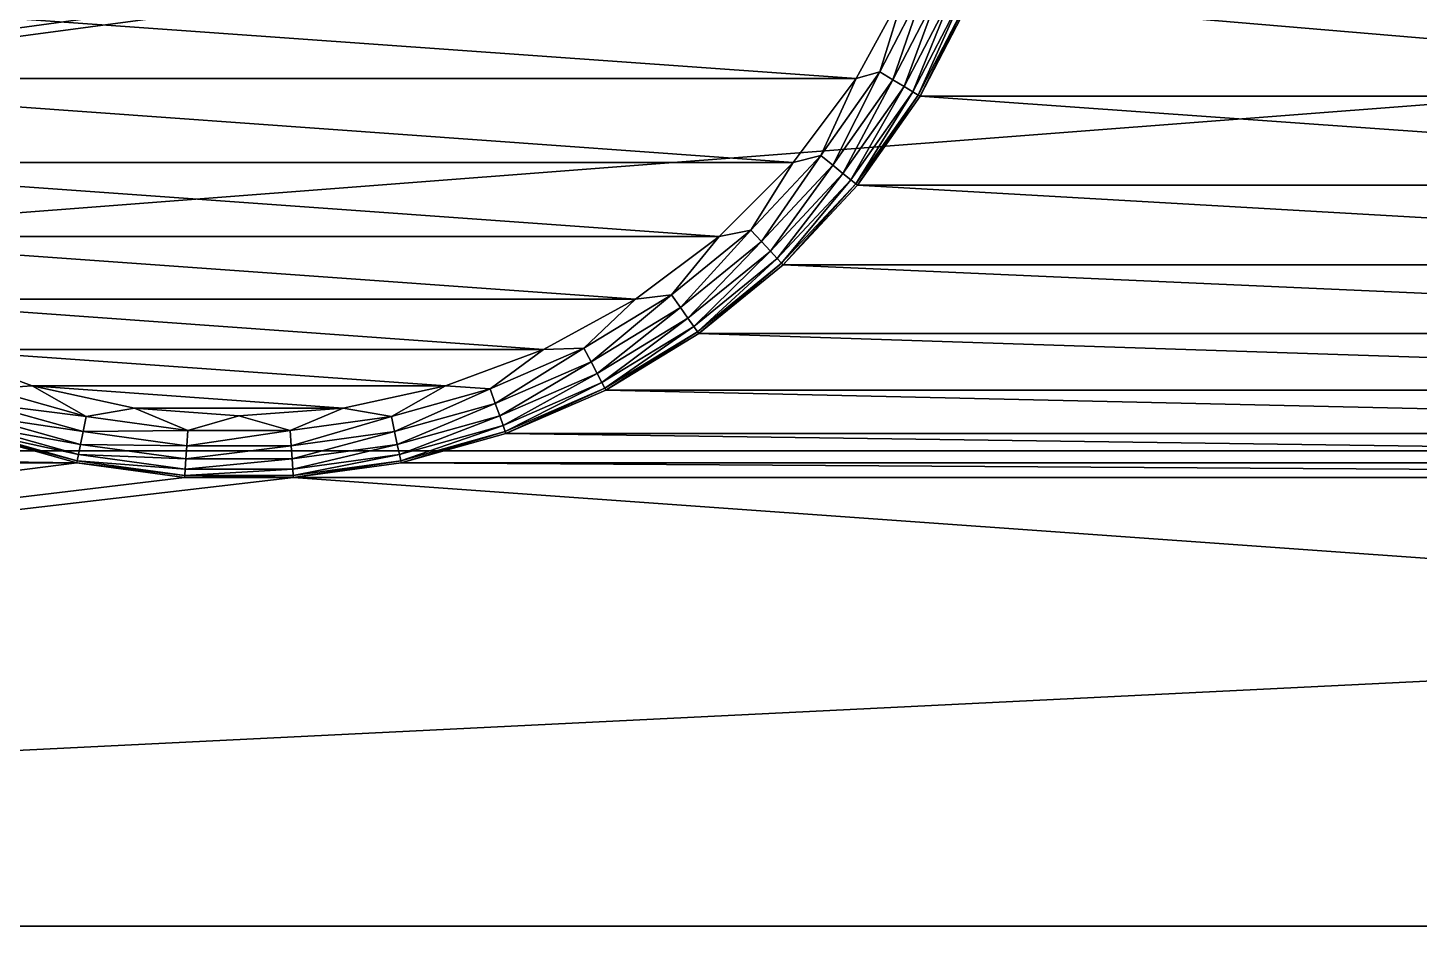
# Model space of a CAD drawing. Extents: x 464 to 15145, y 328 to 7622.
# Drawn here: x 5652 to 7666, y 328 to 1628 of the extents above; entities that cross this region are included whole.
import ezdxf

# ---------------------------------------------------------------- set-up
doc = ezdxf.new("R2010")
doc.units = 0
doc.layers.get('0').update_dxf_attribs({"linetype": 'CONTINUOUS'})

msp = doc.modelspace()

# ---------------------------------------------------------------- linework, layer by layer
at = {"color": 7}
for points in [[(6953.7, 1696, -5213.7), (6923.8, 1687.5, -5216.8), (6885.6, 1564.5, -5213.7), (6953.7, 1696, -5213.7)], [(6953.7, 1696, -5213.7), (6885.6, 1564.5, -5213.7), (6904.6, 1552.9, -5204.5), (6953.7, 1696, -5213.7)], [(6953.7, 1696, -5213.7), (6904.6, 1552.9, -5204.5), (6974.2, 1687.2, -5204.5), (6953.7, 1696, -5213.7)], [(1152, 1016, -3744.1), (2408.7, 1685.1, -3744.1), (5813.8, 1685.1, -3744.1), (1152, 1016, -3744.1)], [(1152, 1016, -3744.1), (5813.8, 1685.1, -3744.1), (5909.2, 1664.9, -3744.1), (1152, 1016, -3744.1)], [(6923.8, 1687.5, -5216.8), (4992, 1687.5, -5216.8), (6851.2, 1554.5, -5216.8), (6923.8, 1687.5, -5216.8)], [(6851.2, 1554.5, -5216.8), (4992, 1687.5, -5216.8), (5064.6, 1554.5, -5216.8), (6851.2, 1554.5, -5216.8)], [(6885.6, 1564.5, -5213.7), (6923.8, 1687.5, -5216.8), (6851.2, 1554.5, -5216.8), (6885.6, 1564.5, -5213.7)], [(6904.6, 1552.9, -5204.5), (6920.9, 1542.9, -5189.8), (6974.2, 1687.2, -5204.5), (6904.6, 1552.9, -5204.5)], [(6974.2, 1687.2, -5204.5), (6920.9, 1542.9, -5189.8), (6991.7, 1679.5, -5189.8), (6974.2, 1687.2, -5204.5)], [(6920.9, 1542.9, -5189.8), (6933.5, 1535.3, -5170.7), (6991.7, 1679.5, -5189.8), (6920.9, 1542.9, -5189.8)], [(6991.7, 1679.5, -5189.8), (6933.5, 1535.3, -5170.7), (7005.2, 1673.7, -5170.7), (6991.7, 1679.5, -5189.8)], [(6933.5, 1535.3, -5170.7), (6941.4, 1530.5, -5148.4), (7005.2, 1673.7, -5170.7), (6933.5, 1535.3, -5170.7)], [(7005.2, 1673.7, -5170.7), (6941.4, 1530.5, -5148.4), (7013.6, 1670, -5148.4), (7005.2, 1673.7, -5170.7)], [(6006.6, 1664.9, -3744.1), (9602.5, 1664.9, -3744.1), (1152, 1016, -3744.1), (6006.6, 1664.9, -3744.1)], [(1152, 1016, -3744.1), (9602.5, 1664.9, -3744.1), (14457.2, 1016, -3744.1), (1152, 1016, -3744.1)], [(5909.2, 1664.9, -3744.1), (6006.6, 1664.9, -3744.1), (1152, 1016, -3744.1), (5909.2, 1664.9, -3744.1)], [(6944, 1528.9, -5124.5), (7013.6, 1670, -5148.4), (6941.4, 1530.5, -5148.4), (6944, 1528.9, -5124.5)], [(7016.5, 1668.8, -5124.5), (7013.6, 1670, -5148.4), (6944, 1528.9, -5124.5), (7016.5, 1668.8, -5124.5)], [(7016.5, 1668.8, -4432), (7016.5, 1668.8, -5124.5), (6944, 1528.9, -4432), (7016.5, 1668.8, -4432)], [(6944, 1528.9, -4432), (7016.5, 1668.8, -5124.5), (6944, 1528.9, -5124.5), (6944, 1528.9, -4432)], [(6944, 1528.9, -4432), (8665.1, 1528.9, -4432), (7016.5, 1668.8, -4432), (6944, 1528.9, -4432)], [(7016.5, 1668.8, -4432), (8665.1, 1528.9, -4432), (8592.6, 1668.8, -4432), (7016.5, 1668.8, -4432)], [(6851.2, 1554.5, -5216.8), (5064.6, 1554.5, -5216.8), (6760.4, 1433.2, -5216.8), (6851.2, 1554.5, -5216.8)], [(6760.4, 1433.2, -5216.8), (5064.6, 1554.5, -5216.8), (5155.4, 1433.2, -5216.8), (6760.4, 1433.2, -5216.8)], [(6800.1, 1443.4, -5213.7), (6851.2, 1554.5, -5216.8), (6760.4, 1433.2, -5216.8), (6800.1, 1443.4, -5213.7)], [(6885.6, 1564.5, -5213.7), (6851.2, 1554.5, -5216.8), (6800.1, 1443.4, -5213.7), (6885.6, 1564.5, -5213.7)], [(6885.6, 1564.5, -5213.7), (6800.1, 1443.4, -5213.7), (6817.4, 1429.3, -5204.5), (6885.6, 1564.5, -5213.7)], [(6885.6, 1564.5, -5213.7), (6817.4, 1429.3, -5204.5), (6904.6, 1552.9, -5204.5), (6885.6, 1564.5, -5213.7)], [(6817.4, 1429.3, -5204.5), (6832.2, 1417.3, -5189.8), (6904.6, 1552.9, -5204.5), (6817.4, 1429.3, -5204.5)], [(6904.6, 1552.9, -5204.5), (6832.2, 1417.3, -5189.8), (6920.9, 1542.9, -5189.8), (6904.6, 1552.9, -5204.5)], [(6832.2, 1417.3, -5189.8), (6843.6, 1408, -5170.7), (6920.9, 1542.9, -5189.8), (6832.2, 1417.3, -5189.8)], [(6920.9, 1542.9, -5189.8), (6843.6, 1408, -5170.7), (6933.5, 1535.3, -5170.7), (6920.9, 1542.9, -5189.8)], [(6843.6, 1408, -5170.7), (6850.8, 1402.2, -5148.4), (6933.5, 1535.3, -5170.7), (6843.6, 1408, -5170.7)], [(6933.5, 1535.3, -5170.7), (6850.8, 1402.2, -5148.4), (6941.4, 1530.5, -5148.4), (6933.5, 1535.3, -5170.7)], [(6853.2, 1400.2, -5124.5), (6941.4, 1530.5, -5148.4), (6850.8, 1402.2, -5148.4), (6853.2, 1400.2, -5124.5)], [(6944, 1528.9, -5124.5), (6941.4, 1530.5, -5148.4), (6853.2, 1400.2, -5124.5), (6944, 1528.9, -5124.5)], [(6944, 1528.9, -4432), (6944, 1528.9, -5124.5), (6853.2, 1400.2, -4432), (6944, 1528.9, -4432)], [(6853.2, 1400.2, -4432), (6944, 1528.9, -5124.5), (6853.2, 1400.2, -5124.5), (6853.2, 1400.2, -4432)], [(6853.2, 1400.2, -4432), (8755.9, 1400.2, -4432), (6944, 1528.9, -4432), (6853.2, 1400.2, -4432)], [(6944, 1528.9, -4432), (8755.9, 1400.2, -4432), (8665.1, 1528.9, -4432), (6944, 1528.9, -4432)], [(6760.4, 1433.2, -5216.8), (5155.4, 1433.2, -5216.8), (6653.3, 1326.1, -5216.8), (6760.4, 1433.2, -5216.8)], [(6653.3, 1326.1, -5216.8), (5155.4, 1433.2, -5216.8), (5262.6, 1326.1, -5216.8), (6653.3, 1326.1, -5216.8)], [(6699, 1335.1, -5213.7), (6760.4, 1433.2, -5216.8), (6653.3, 1326.1, -5216.8), (6699, 1335.1, -5213.7)], [(6800.1, 1443.4, -5213.7), (6760.4, 1433.2, -5216.8), (6699, 1335.1, -5213.7), (6800.1, 1443.4, -5213.7)], [(6800.1, 1443.4, -5213.7), (6699, 1335.1, -5213.7), (6714.2, 1318.8, -5204.5), (6800.1, 1443.4, -5213.7)], [(6800.1, 1443.4, -5213.7), (6714.2, 1318.8, -5204.5), (6817.4, 1429.3, -5204.5), (6800.1, 1443.4, -5213.7)], [(6714.2, 1318.8, -5204.5), (6727.2, 1304.8, -5189.8), (6817.4, 1429.3, -5204.5), (6714.2, 1318.8, -5204.5)], [(6817.4, 1429.3, -5204.5), (6727.2, 1304.8, -5189.8), (6832.2, 1417.3, -5189.8), (6817.4, 1429.3, -5204.5)], [(6727.2, 1304.8, -5189.8), (6737.2, 1294.1, -5170.7), (6832.2, 1417.3, -5189.8), (6727.2, 1304.8, -5189.8)], [(6832.2, 1417.3, -5189.8), (6737.2, 1294.1, -5170.7), (6843.6, 1408, -5170.7), (6832.2, 1417.3, -5189.8)], [(6737.2, 1294.1, -5170.7), (6743.5, 1287.4, -5148.4), (6843.6, 1408, -5170.7), (6737.2, 1294.1, -5170.7)], [(6843.6, 1408, -5170.7), (6743.5, 1287.4, -5148.4), (6850.8, 1402.2, -5148.4), (6843.6, 1408, -5170.7)], [(6745.7, 1285.1, -5124.5), (6850.8, 1402.2, -5148.4), (6743.5, 1287.4, -5148.4), (6745.7, 1285.1, -5124.5)], [(6853.2, 1400.2, -5124.5), (6850.8, 1402.2, -5148.4), (6745.7, 1285.1, -5124.5), (6853.2, 1400.2, -5124.5)], [(6853.2, 1400.2, -4432), (6853.2, 1400.2, -5124.5), (6745.7, 1285.1, -4432), (6853.2, 1400.2, -4432)], [(6745.7, 1285.1, -4432), (6853.2, 1400.2, -5124.5), (6745.7, 1285.1, -5124.5), (6745.7, 1285.1, -4432)], [(6745.7, 1285.1, -4432), (8863.5, 1285.1, -4432), (6853.2, 1400.2, -4432), (6745.7, 1285.1, -4432)], [(6853.2, 1400.2, -4432), (8863.5, 1285.1, -4432), (8755.9, 1400.2, -4432), (6853.2, 1400.2, -4432)], [(6699, 1335.1, -5213.7), (6653.3, 1326.1, -5216.8), (6584, 1241.6, -5213.7), (6699, 1335.1, -5213.7)], [(6699, 1335.1, -5213.7), (6584, 1241.6, -5213.7), (6596.9, 1223.4, -5204.5), (6699, 1335.1, -5213.7)], [(6699, 1335.1, -5213.7), (6596.9, 1223.4, -5204.5), (6714.2, 1318.8, -5204.5), (6699, 1335.1, -5213.7)], [(6653.3, 1326.1, -5216.8), (5262.6, 1326.1, -5216.8), (6532, 1235.3, -5216.8), (6653.3, 1326.1, -5216.8)], [(6532, 1235.3, -5216.8), (5262.6, 1326.1, -5216.8), (5383.8, 1235.3, -5216.8), (6532, 1235.3, -5216.8)], [(6584, 1241.6, -5213.7), (6653.3, 1326.1, -5216.8), (6532, 1235.3, -5216.8), (6584, 1241.6, -5213.7)], [(6596.9, 1223.4, -5204.5), (6607.9, 1207.8, -5189.8), (6714.2, 1318.8, -5204.5), (6596.9, 1223.4, -5204.5)], [(6714.2, 1318.8, -5204.5), (6607.9, 1207.8, -5189.8), (6727.2, 1304.8, -5189.8), (6714.2, 1318.8, -5204.5)], [(6607.9, 1207.8, -5189.8), (6616.4, 1195.8, -5170.7), (6727.2, 1304.8, -5189.8), (6607.9, 1207.8, -5189.8)], [(6727.2, 1304.8, -5189.8), (6616.4, 1195.8, -5170.7), (6737.2, 1294.1, -5170.7), (6727.2, 1304.8, -5189.8)], [(6616.4, 1195.8, -5170.7), (6621.7, 1188.2, -5148.4), (6737.2, 1294.1, -5170.7), (6616.4, 1195.8, -5170.7)], [(6737.2, 1294.1, -5170.7), (6621.7, 1188.2, -5148.4), (6743.5, 1287.4, -5148.4), (6737.2, 1294.1, -5170.7)], [(6623.5, 1185.7, -5124.5), (6743.5, 1287.4, -5148.4), (6621.7, 1188.2, -5148.4), (6623.5, 1185.7, -5124.5)], [(6745.7, 1285.1, -5124.5), (6743.5, 1287.4, -5148.4), (6623.5, 1185.7, -5124.5), (6745.7, 1285.1, -5124.5)], [(6745.7, 1285.1, -4432), (6745.7, 1285.1, -5124.5), (6623.5, 1185.7, -4432), (6745.7, 1285.1, -4432)], [(6623.5, 1185.7, -4432), (6745.7, 1285.1, -5124.5), (6623.5, 1185.7, -5124.5), (6623.5, 1185.7, -4432)], [(6623.5, 1185.7, -4432), (8985.6, 1185.7, -4432), (6745.7, 1285.1, -4432), (6623.5, 1185.7, -4432)], [(6745.7, 1285.1, -4432), (8985.6, 1185.7, -4432), (8863.5, 1285.1, -4432), (6745.7, 1285.1, -4432)], [(6532, 1235.3, -5216.8), (5383.8, 1235.3, -5216.8), (6399, 1162.7, -5216.8), (6532, 1235.3, -5216.8)], [(6399, 1162.7, -5216.8), (5383.8, 1235.3, -5216.8), (5516.8, 1162.7, -5216.8), (6399, 1162.7, -5216.8)], [(6457.4, 1164.6, -5213.7), (6532, 1235.3, -5216.8), (6399, 1162.7, -5216.8), (6457.4, 1164.6, -5213.7)], [(6584, 1241.6, -5213.7), (6532, 1235.3, -5216.8), (6457.4, 1164.6, -5213.7), (6584, 1241.6, -5213.7)], [(6584, 1241.6, -5213.7), (6457.4, 1164.6, -5213.7), (6467.7, 1144.8, -5204.5), (6584, 1241.6, -5213.7)], [(6584, 1241.6, -5213.7), (6467.7, 1144.8, -5204.5), (6596.9, 1223.4, -5204.5), (6584, 1241.6, -5213.7)], [(6467.7, 1144.8, -5204.5), (6476.5, 1127.8, -5189.8), (6596.9, 1223.4, -5204.5), (6467.7, 1144.8, -5204.5)], [(6596.9, 1223.4, -5204.5), (6476.5, 1127.8, -5189.8), (6607.9, 1207.8, -5189.8), (6596.9, 1223.4, -5204.5)], [(6476.5, 1127.8, -5189.8), (6483.2, 1114.8, -5170.7), (6607.9, 1207.8, -5189.8), (6476.5, 1127.8, -5189.8)], [(6607.9, 1207.8, -5189.8), (6483.2, 1114.8, -5170.7), (6616.4, 1195.8, -5170.7), (6607.9, 1207.8, -5189.8)], [(6483.2, 1114.8, -5170.7), (6487.4, 1106.6, -5148.4), (6616.4, 1195.8, -5170.7), (6483.2, 1114.8, -5170.7)], [(6616.4, 1195.8, -5170.7), (6487.4, 1106.6, -5148.4), (6621.7, 1188.2, -5148.4), (6616.4, 1195.8, -5170.7)], [(6488.9, 1103.8, -5124.5), (6621.7, 1188.2, -5148.4), (6487.4, 1106.6, -5148.4), (6488.9, 1103.8, -5124.5)], [(6623.5, 1185.7, -5124.5), (6621.7, 1188.2, -5148.4), (6488.9, 1103.8, -5124.5), (6623.5, 1185.7, -5124.5)], [(6623.5, 1185.7, -4432), (6623.5, 1185.7, -5124.5), (6488.9, 1103.8, -4432), (6623.5, 1185.7, -4432)], [(6488.9, 1103.8, -4432), (6623.5, 1185.7, -5124.5), (6488.9, 1103.8, -5124.5), (6488.9, 1103.8, -4432)], [(6488.9, 1103.8, -4432), (9120.2, 1103.8, -4432), (6623.5, 1185.7, -4432), (6488.9, 1103.8, -4432)], [(6623.5, 1185.7, -4432), (9120.2, 1103.8, -4432), (8985.6, 1185.7, -4432), (6623.5, 1185.7, -4432)], [(5594.3, 1105.5, -5213.7), (5658.8, 1109.8, -5216.8), (5516.8, 1162.7, -5216.8), (5594.3, 1105.5, -5213.7)], [(6399, 1162.7, -5216.8), (5516.8, 1162.7, -5216.8), (6257.1, 1109.8, -5216.8), (6399, 1162.7, -5216.8)], [(6257.1, 1109.8, -5216.8), (5516.8, 1162.7, -5216.8), (5658.8, 1109.8, -5216.8), (6257.1, 1109.8, -5216.8)], [(6321.5, 1105.5, -5213.7), (6399, 1162.7, -5216.8), (6257.1, 1109.8, -5216.8), (6321.5, 1105.5, -5213.7)], [(6457.4, 1164.6, -5213.7), (6399, 1162.7, -5216.8), (6321.5, 1105.5, -5213.7), (6457.4, 1164.6, -5213.7)], [(6457.4, 1164.6, -5213.7), (6321.5, 1105.5, -5213.7), (6329, 1084.6, -5204.5), (6457.4, 1164.6, -5213.7)], [(6457.4, 1164.6, -5213.7), (6329, 1084.6, -5204.5), (6467.7, 1144.8, -5204.5), (6457.4, 1164.6, -5213.7)], [(6329, 1084.6, -5204.5), (6335.4, 1066.5, -5189.8), (6467.7, 1144.8, -5204.5), (6329, 1084.6, -5204.5)], [(6467.7, 1144.8, -5204.5), (6335.4, 1066.5, -5189.8), (6476.5, 1127.8, -5189.8), (6467.7, 1144.8, -5204.5)], [(5737, 1065.6, -5213.7), (5658.8, 1109.8, -5216.8), (5594.3, 1105.5, -5213.7), (5737, 1065.6, -5213.7)], [(5737, 1065.6, -5213.7), (5806.8, 1077.6, -5216.8), (5658.8, 1109.8, -5216.8), (5737, 1065.6, -5213.7)], [(6257.1, 1109.8, -5216.8), (5658.8, 1109.8, -5216.8), (6109, 1077.6, -5216.8), (6257.1, 1109.8, -5216.8)], [(6109, 1077.6, -5216.8), (5658.8, 1109.8, -5216.8), (5806.8, 1077.6, -5216.8), (6109, 1077.6, -5216.8)], [(6178.8, 1065.6, -5213.7), (6257.1, 1109.8, -5216.8), (6109, 1077.6, -5216.8), (6178.8, 1065.6, -5213.7)], [(6321.5, 1105.5, -5213.7), (6257.1, 1109.8, -5216.8), (6178.8, 1065.6, -5213.7), (6321.5, 1105.5, -5213.7)], [(6335.4, 1066.5, -5189.8), (6340.3, 1052.7, -5170.7), (6476.5, 1127.8, -5189.8), (6335.4, 1066.5, -5189.8)], [(6476.5, 1127.8, -5189.8), (6340.3, 1052.7, -5170.7), (6483.2, 1114.8, -5170.7), (6476.5, 1127.8, -5189.8)], [(6340.3, 1052.7, -5170.7), (6343.4, 1044, -5148.4), (6483.2, 1114.8, -5170.7), (6340.3, 1052.7, -5170.7)], [(6483.2, 1114.8, -5170.7), (6343.4, 1044, -5148.4), (6487.4, 1106.6, -5148.4), (6483.2, 1114.8, -5170.7)], [(5737, 1065.6, -5213.7), (5594.3, 1105.5, -5213.7), (5586.9, 1084.6, -5204.5), (5737, 1065.6, -5213.7)], [(6321.5, 1105.5, -5213.7), (6178.8, 1065.6, -5213.7), (6183.3, 1043.8, -5204.5), (6321.5, 1105.5, -5213.7)], [(6321.5, 1105.5, -5213.7), (6183.3, 1043.8, -5204.5), (6329, 1084.6, -5204.5), (6321.5, 1105.5, -5213.7)], [(6344.4, 1041.1, -5124.5), (6487.4, 1106.6, -5148.4), (6343.4, 1044, -5148.4), (6344.4, 1041.1, -5124.5)], [(6488.9, 1103.8, -5124.5), (6487.4, 1106.6, -5148.4), (6344.4, 1041.1, -5124.5), (6488.9, 1103.8, -5124.5)], [(6488.9, 1103.8, -4432), (6488.9, 1103.8, -5124.5), (6344.4, 1041.1, -4432), (6488.9, 1103.8, -4432)], [(6344.4, 1041.1, -4432), (6488.9, 1103.8, -5124.5), (6344.4, 1041.1, -5124.5), (6344.4, 1041.1, -4432)], [(6344.4, 1041.1, -4432), (9264.7, 1041.1, -4432), (6488.9, 1103.8, -4432), (6344.4, 1041.1, -4432)], [(6488.9, 1103.8, -4432), (9264.7, 1041.1, -4432), (9120.2, 1103.8, -4432), (6488.9, 1103.8, -4432)], [(5586.9, 1084.6, -5204.5), (5580.5, 1066.5, -5189.8), (5732.5, 1043.8, -5204.5), (5586.9, 1084.6, -5204.5)], [(5737, 1065.6, -5213.7), (5586.9, 1084.6, -5204.5), (5732.5, 1043.8, -5204.5), (5737, 1065.6, -5213.7)], [(5883.8, 1045.4, -5213.7), (5806.8, 1077.6, -5216.8), (5737, 1065.6, -5213.7), (5883.8, 1045.4, -5213.7)], [(5883.8, 1045.4, -5213.7), (5957.9, 1066.7, -5216.8), (5806.8, 1077.6, -5216.8), (5883.8, 1045.4, -5213.7)], [(6109, 1077.6, -5216.8), (5806.8, 1077.6, -5216.8), (5957.9, 1066.7, -5216.8), (6109, 1077.6, -5216.8)], [(6032, 1045.4, -5213.7), (6109, 1077.6, -5216.8), (5957.9, 1066.7, -5216.8), (6032, 1045.4, -5213.7)], [(6178.8, 1065.6, -5213.7), (6109, 1077.6, -5216.8), (6032, 1045.4, -5213.7), (6178.8, 1065.6, -5213.7)], [(6183.3, 1043.8, -5204.5), (6187.2, 1025, -5189.8), (6329, 1084.6, -5204.5), (6183.3, 1043.8, -5204.5)], [(6329, 1084.6, -5204.5), (6187.2, 1025, -5189.8), (6335.4, 1066.5, -5189.8), (6329, 1084.6, -5204.5)], [(5575.5, 1052.7, -5170.7), (5572.5, 1044, -5148.4), (5725.6, 1010.7, -5170.7), (5575.5, 1052.7, -5170.7)], [(5580.5, 1066.5, -5189.8), (5575.5, 1052.7, -5170.7), (5728.6, 1025, -5189.8), (5580.5, 1066.5, -5189.8)], [(5728.6, 1025, -5189.8), (5575.5, 1052.7, -5170.7), (5725.6, 1010.7, -5170.7), (5728.6, 1025, -5189.8)], [(5732.5, 1043.8, -5204.5), (5580.5, 1066.5, -5189.8), (5728.6, 1025, -5189.8), (5732.5, 1043.8, -5204.5)], [(5883.8, 1045.4, -5213.7), (5737, 1065.6, -5213.7), (5732.5, 1043.8, -5204.5), (5883.8, 1045.4, -5213.7)], [(6032, 1045.4, -5213.7), (5957.9, 1066.7, -5216.8), (5883.8, 1045.4, -5213.7), (6032, 1045.4, -5213.7)], [(6178.8, 1065.6, -5213.7), (6032, 1045.4, -5213.7), (6033.5, 1023.2, -5204.5), (6178.8, 1065.6, -5213.7)], [(6178.8, 1065.6, -5213.7), (6033.5, 1023.2, -5204.5), (6183.3, 1043.8, -5204.5), (6178.8, 1065.6, -5213.7)], [(6187.2, 1025, -5189.8), (6190.2, 1010.7, -5170.7), (6335.4, 1066.5, -5189.8), (6187.2, 1025, -5189.8)], [(6335.4, 1066.5, -5189.8), (6190.2, 1010.7, -5170.7), (6340.3, 1052.7, -5170.7), (6335.4, 1066.5, -5189.8)], [(6190.2, 1010.7, -5170.7), (6192.1, 1001.6, -5148.4), (6340.3, 1052.7, -5170.7), (6190.2, 1010.7, -5170.7)], [(6340.3, 1052.7, -5170.7), (6192.1, 1001.6, -5148.4), (6343.4, 1044, -5148.4), (6340.3, 1052.7, -5170.7)], [(5723.1, 998.6, -4432), (2651.1, 1041.1, -4432), (2499.4, 998.6, -4432), (5723.1, 998.6, -4432)], [(5571.4, 1041.1, -4432), (2651.1, 1041.1, -4432), (5723.1, 998.6, -4432), (5571.4, 1041.1, -4432)], [(5571.4, 1041.1, -5124.5), (5723.7, 1001.6, -5148.4), (5572.5, 1044, -5148.4), (5571.4, 1041.1, -5124.5)], [(5723.1, 998.6, -5124.5), (5723.7, 1001.6, -5148.4), (5571.4, 1041.1, -5124.5), (5723.1, 998.6, -5124.5)], [(5723.1, 998.6, -4432), (5723.1, 998.6, -5124.5), (5571.4, 1041.1, -4432), (5723.1, 998.6, -4432)], [(5571.4, 1041.1, -4432), (5723.1, 998.6, -5124.5), (5571.4, 1041.1, -5124.5), (5571.4, 1041.1, -4432)], [(5725.6, 1010.7, -5170.7), (5572.5, 1044, -5148.4), (5723.7, 1001.6, -5148.4), (5725.6, 1010.7, -5170.7)], [(5732.5, 1043.8, -5204.5), (5728.6, 1025, -5189.8), (5882.3, 1023.2, -5204.5), (5732.5, 1043.8, -5204.5)], [(5883.8, 1045.4, -5213.7), (5732.5, 1043.8, -5204.5), (5882.3, 1023.2, -5204.5), (5883.8, 1045.4, -5213.7)], [(6032, 1045.4, -5213.7), (5883.8, 1045.4, -5213.7), (5882.3, 1023.2, -5204.5), (6032, 1045.4, -5213.7)], [(6032, 1045.4, -5213.7), (5882.3, 1023.2, -5204.5), (6033.5, 1023.2, -5204.5), (6032, 1045.4, -5213.7)], [(6033.5, 1023.2, -5204.5), (6034.8, 1004.1, -5189.8), (6183.3, 1043.8, -5204.5), (6033.5, 1023.2, -5204.5)], [(6183.3, 1043.8, -5204.5), (6034.8, 1004.1, -5189.8), (6187.2, 1025, -5189.8), (6183.3, 1043.8, -5204.5)], [(6192.7, 998.6, -5124.5), (6343.4, 1044, -5148.4), (6192.1, 1001.6, -5148.4), (6192.7, 998.6, -5124.5)], [(6344.4, 1041.1, -5124.5), (6343.4, 1044, -5148.4), (6192.7, 998.6, -5124.5), (6344.4, 1041.1, -5124.5)], [(6344.4, 1041.1, -4432), (6344.4, 1041.1, -5124.5), (6192.7, 998.6, -4432), (6344.4, 1041.1, -4432)], [(6192.7, 998.6, -4432), (6344.4, 1041.1, -5124.5), (6192.7, 998.6, -5124.5), (6192.7, 998.6, -4432)], [(6192.7, 998.6, -4432), (9416.4, 998.6, -4432), (6344.4, 1041.1, -4432), (6192.7, 998.6, -4432)], [(6344.4, 1041.1, -4432), (9416.4, 998.6, -4432), (9264.7, 1041.1, -4432), (6344.4, 1041.1, -4432)], [(14457.2, 1016), (15145.1, 328.1), (464.1, 328.1), (14457.2, 1016)], [(14457.2, 1016), (464.1, 328.1), (1152, 1016), (14457.2, 1016)], [(14457.2, 1016), (1152, 1016), (14457.2, 1016, -3744.1), (14457.2, 1016)], [(14457.2, 1016, -3744.1), (1152, 1016), (1152, 1016, -3744.1), (14457.2, 1016, -3744.1)], [(5725.6, 1010.7, -5170.7), (5723.7, 1001.6, -5148.4), (5880, 989.4, -5170.7), (5725.6, 1010.7, -5170.7)], [(5728.6, 1025, -5189.8), (5725.6, 1010.7, -5170.7), (5881, 1004.1, -5189.8), (5728.6, 1025, -5189.8)], [(5881, 1004.1, -5189.8), (5725.6, 1010.7, -5170.7), (5880, 989.4, -5170.7), (5881, 1004.1, -5189.8)], [(5882.3, 1023.2, -5204.5), (5728.6, 1025, -5189.8), (5881, 1004.1, -5189.8), (5882.3, 1023.2, -5204.5)], [(5882.3, 1023.2, -5204.5), (5881, 1004.1, -5189.8), (6033.5, 1023.2, -5204.5), (5882.3, 1023.2, -5204.5)], [(6033.5, 1023.2, -5204.5), (5881, 1004.1, -5189.8), (6034.8, 1004.1, -5189.8), (6033.5, 1023.2, -5204.5)], [(6034.8, 1004.1, -5189.8), (6035.8, 989.4, -5170.7), (6187.2, 1025, -5189.8), (6034.8, 1004.1, -5189.8)], [(6187.2, 1025, -5189.8), (6035.8, 989.4, -5170.7), (6190.2, 1010.7, -5170.7), (6187.2, 1025, -5189.8)], [(6035.8, 989.4, -5170.7), (6036.5, 980.2, -5148.4), (6190.2, 1010.7, -5170.7), (6035.8, 989.4, -5170.7)], [(6190.2, 1010.7, -5170.7), (6036.5, 980.2, -5148.4), (6192.1, 1001.6, -5148.4), (6190.2, 1010.7, -5170.7)], [(464.1, 328.1, -4432), (5879.1, 977.1, -4432), (5723.1, 998.6, -4432), (464.1, 328.1, -4432)], [(5723.1, 998.6, -4432), (2499.4, 998.6, -4432), (464.1, 328.1, -4432), (5723.1, 998.6, -4432)], [(5723.1, 998.6, -5124.5), (5879.4, 980.2, -5148.4), (5723.7, 1001.6, -5148.4), (5723.1, 998.6, -5124.5)], [(5879.1, 977.1, -5124.5), (5879.4, 980.2, -5148.4), (5723.1, 998.6, -5124.5), (5879.1, 977.1, -5124.5)], [(5879.1, 977.1, -4432), (5879.1, 977.1, -5124.5), (5723.1, 998.6, -4432), (5879.1, 977.1, -4432)], [(5723.1, 998.6, -4432), (5879.1, 977.1, -5124.5), (5723.1, 998.6, -5124.5), (5723.1, 998.6, -4432)], [(5880, 989.4, -5170.7), (5723.7, 1001.6, -5148.4), (5879.4, 980.2, -5148.4), (5880, 989.4, -5170.7)], [(5880, 989.4, -5170.7), (5879.4, 980.2, -5148.4), (6035.8, 989.4, -5170.7), (5880, 989.4, -5170.7)], [(6035.8, 989.4, -5170.7), (5879.4, 980.2, -5148.4), (6036.5, 980.2, -5148.4), (6035.8, 989.4, -5170.7)], [(5881, 1004.1, -5189.8), (5880, 989.4, -5170.7), (6034.8, 1004.1, -5189.8), (5881, 1004.1, -5189.8)], [(6034.8, 1004.1, -5189.8), (5880, 989.4, -5170.7), (6035.8, 989.4, -5170.7), (6034.8, 1004.1, -5189.8)], [(6036.7, 977.1, -5124.5), (6192.1, 1001.6, -5148.4), (6036.5, 980.2, -5148.4), (6036.7, 977.1, -5124.5)], [(6192.7, 998.6, -5124.5), (6192.1, 1001.6, -5148.4), (6036.7, 977.1, -5124.5), (6192.7, 998.6, -5124.5)], [(6192.7, 998.6, -4432), (6192.7, 998.6, -5124.5), (6036.7, 977.1, -4432), (6192.7, 998.6, -4432)], [(6036.7, 977.1, -4432), (6192.7, 998.6, -5124.5), (6036.7, 977.1, -5124.5), (6036.7, 977.1, -4432)], [(6036.7, 977.1, -4432), (9572.5, 977.1, -4432), (6192.7, 998.6, -4432), (6036.7, 977.1, -4432)], [(6192.7, 998.6, -4432), (9572.5, 977.1, -4432), (9416.4, 998.6, -4432), (6192.7, 998.6, -4432)], [(15145.1, 328.1, -4432), (6036.7, 977.1, -4432), (464.1, 328.1, -4432), (15145.1, 328.1, -4432)], [(464.1, 328.1, -4432), (6036.7, 977.1, -4432), (5879.1, 977.1, -4432), (464.1, 328.1, -4432)], [(6036.7, 977.1, -5124.5), (6036.5, 980.2, -5148.4), (5879.1, 977.1, -5124.5), (6036.7, 977.1, -5124.5)], [(5879.1, 977.1, -5124.5), (6036.5, 980.2, -5148.4), (5879.4, 980.2, -5148.4), (5879.1, 977.1, -5124.5)], [(6036.7, 977.1, -4432), (6036.7, 977.1, -5124.5), (5879.1, 977.1, -4432), (6036.7, 977.1, -4432)], [(5879.1, 977.1, -4432), (6036.7, 977.1, -5124.5), (5879.1, 977.1, -5124.5), (5879.1, 977.1, -4432)], [(15145.1, 328.1, -4432), (9572.5, 977.1, -4432), (6036.7, 977.1, -4432), (15145.1, 328.1, -4432)], [(464.1, 328.1), (15145.1, 328.1), (464.1, 328.1, -4432), (464.1, 328.1)], [(464.1, 328.1, -4432), (15145.1, 328.1), (15145.1, 328.1, -4432), (464.1, 328.1, -4432)]]:
    msp.add_3dface(points, dxfattribs=at)

doc.saveas('drawing.dxf')
